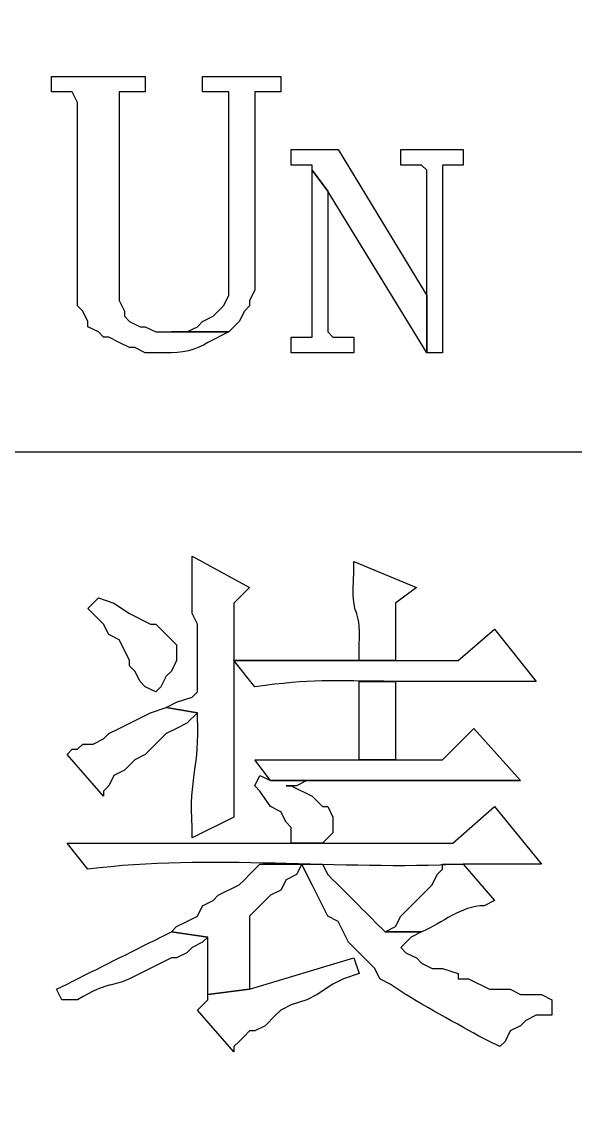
# Model space of a CAD drawing. Header units: centimetres. Extents: x -20.7 to 20.7, y -14.5 to 14.5.
# Drawn here: x -11.7786 to -11.5538, y 4.1208 to 4.5589 of the extents above; entities that cross this region are included whole.
import ezdxf

# ---------------------------------------------------------------- set-up
doc = ezdxf.new("R2010")
doc.units = ezdxf.units.CM
doc.header["$MEASUREMENT"] = 0
doc.layers.add('layer 1', color=7, linetype='Continuous')

msp = doc.modelspace()

# ---------------------------------------------------------------- linework, layer by layer
at = {"layer": 'layer 1', "lineweight": 9}
msp.add_open_spline([(19.88612, 13.89874), (19.88612, 13.89874), (-20.11465, 13.89874), (-20.11465, 13.89874), (-20.11465, 13.89874), (-20.11465, 13.89874), (-20.11465, -13.80208), (-20.11465, -13.80208)], degree=3, knots=[0, 0, 0, 0, 0.333333, 0.333333, 0.333333, 0.333333, 1, 1, 1, 1], dxfattribs=at)
at = {"layer": 'layer 1', "lineweight": 20}
msp.add_open_spline([(-8.55553, 0.01129), (-8.55553, 0.01129), (-8.57247, 0.51082), (-8.57247, 0.51082), (-8.57247, 0.51082), (-8.57247, 0.51082), (-12.1708, 0.51082), (-12.1708, 0.51082), (-12.1708, 0.51082), (-12.1708, 0.51082), (-12.1835, 0.01129), (-12.1835, 0.01129), (-12.1835, 0.01129), (-12.1835, 0.01129), (-14.84415, 0.01129), (-14.84415, 0.01129), (-14.84415, 0.01129), (-14.84415, 0.01129), (-14.88225, 2.36079), (-14.88225, 2.36079), (-14.88225, 2.36079), (-14.88225, 2.36079), (-14.86955, 3.21169), (-14.86955, 3.21169), (-14.86955, 3.21169), (-14.86955, 3.21169), (-13.83238, 3.21169), (-13.83238, 3.21169), (-13.83238, 3.21169), (-13.83238, 3.21169), (-13.78793, 5.86176), (-13.78793, 5.86176), (-13.78793, 5.86176), (-13.78793, 5.86176), (-12.63223, 5.86176), (-12.63223, 5.86176), (-12.63223, 5.86176), (-12.63223, 5.86176), (-12.6026, 7.76252), (-12.6026, 7.76252), (-12.6026, 7.76252), (-12.6026, 7.76252), (-8.16395, 7.76252), (-8.16395, 7.76252), (-8.16395, 7.76252), (-8.16395, 7.76252), (-8.1322, 5.86176), (-8.1322, 5.86176), (-8.1322, 5.86176), (-8.1322, 5.86176), (-6.97862, 5.86176), (-6.97862, 5.86176), (-6.97862, 5.86176), (-6.97862, 5.86176), (-6.93417, 3.21169), (-6.93417, 3.21169), (-6.93417, 3.21169), (-6.93417, 3.21169), (-5.897, 3.21169), (-5.897, 3.21169), (-5.897, 3.21169), (-5.897, 3.21169), (-5.88218, 2.36079), (-5.88218, 2.36079), (-5.88218, 2.36079), (-5.88218, 2.36079), (-5.9224, 0.01129), (-5.9224, 0.01129), (-5.9224, 0.01129), (-5.9224, 0.01129), (-8.55553, 0.01129), (-8.55553, 0.01129)], degree=3, knots=[0, 0, 0, 0, 0.052632, 0.052632, 0.052632, 0.052632, 0.105263, 0.105263, 0.105263, 0.105263, 0.157895, 0.157895, 0.157895, 0.157895, 0.210526, 0.210526, 0.210526, 0.210526, 0.263158, 0.263158, 0.263158, 0.263158, 0.315789, 0.315789, 0.315789, 0.315789, 0.368421, 0.368421, 0.368421, 0.368421, 0.421053, 0.421053, 0.421053, 0.421053, 0.473684, 0.473684, 0.473684, 0.473684, 0.526316, 0.526316, 0.526316, 0.526316, 0.578947, 0.578947, 0.578947, 0.578947, 0.631579, 0.631579, 0.631579, 0.631579, 0.684211, 0.684211, 0.684211, 0.684211, 0.736842, 0.736842, 0.736842, 0.736842, 0.789474, 0.789474, 0.789474, 0.789474, 0.842105, 0.842105, 0.842105, 0.842105, 0.894737, 0.894737, 0.894737, 0.894737, 1, 1, 1, 1], dxfattribs=at)
at = {"layer": 'layer 1', "lineweight": 25}
msp.add_open_spline([(-13.18257, 5.63951), (-13.18257, 5.63951), (-7.58398, 5.63951), (-7.58398, 5.63951), (-7.58398, 5.63951), (-7.58398, 5.63951), (-7.58398, 2.46239), (-7.58398, 2.46239)], degree=3, knots=[0, 0, 0, 0, 0.333333, 0.333333, 0.333333, 0.333333, 1, 1, 1, 1], dxfattribs=at)
at = {"layer": 'layer 1'}
for points, knots in [([(-11.72842, 4.53672), (-11.72842, 4.53672), (-11.76652, 4.53672), (-11.76652, 4.53672), (-11.76652, 4.53672), (-11.76652, 4.53672), (-11.76652, 4.53037), (-11.76652, 4.53037), (-11.76652, 4.53037), (-11.76652, 4.53037), (-11.75805, 4.53037), (-11.75805, 4.53037), (-11.75805, 4.53037), (-11.75805, 4.53037), (-11.75593, 4.52614), (-11.75593, 4.52614), (-11.75593, 4.52614), (-11.75593, 4.52614), (-11.75593, 4.44359), (-11.75593, 4.44359), (-11.75593, 4.44359), (-11.75593, 4.44359), (-11.75382, 4.44147), (-11.75382, 4.44147), (-11.75382, 4.44147), (-11.75382, 4.44147), (-11.7517, 4.43724), (-11.7517, 4.43724), (-11.7517, 4.43724), (-11.7517, 4.43724), (-11.7517, 4.43512), (-11.7517, 4.43512), (-11.7517, 4.43512), (-11.7517, 4.43512), (-11.74747, 4.43301), (-11.74747, 4.43301), (-11.74747, 4.43301), (-11.74747, 4.43301), (-11.74535, 4.43089), (-11.74535, 4.43089), (-11.74535, 4.43089), (-11.74535, 4.43089), (-11.74323, 4.43089), (-11.74323, 4.43089), (-11.74323, 4.43089), (-11.74323, 4.43089), (-11.739, 4.42877), (-11.739, 4.42877), (-11.739, 4.42877), (-11.739, 4.42877), (-11.73477, 4.42666), (-11.73477, 4.42666), (-11.73477, 4.42666), (-11.73477, 4.42666), (-11.73265, 4.42666), (-11.73265, 4.42666), (-11.73265, 4.42666), (-11.73265, 4.42666), (-11.72842, 4.42454), (-11.72842, 4.42454), (-11.72842, 4.42454), (-11.72842, 4.42454), (-11.71995, 4.42454), (-11.71995, 4.42454), (-11.71995, 4.42454), (-11.7142, 4.42419), (-11.70728, 4.42574), (-11.70302, 4.42877), (-11.70302, 4.42877), (-11.70302, 4.42877), (-11.69455, 4.43301), (-11.69455, 4.43301), (-11.69455, 4.43301), (-11.69455, 4.43301), (-11.72418, 4.43301), (-11.72418, 4.43301), (-11.72418, 4.43301), (-11.72418, 4.43301), (-11.72842, 4.43512), (-11.72842, 4.43512), (-11.72842, 4.43512), (-11.72842, 4.43512), (-11.73053, 4.43512), (-11.73053, 4.43512), (-11.73053, 4.43512), (-11.73053, 4.43512), (-11.73477, 4.43724), (-11.73477, 4.43724), (-11.73477, 4.43724), (-11.73477, 4.43724), (-11.73688, 4.43936), (-11.73688, 4.43936), (-11.73688, 4.43936), (-11.73688, 4.43936), (-11.73688, 4.44147), (-11.73688, 4.44147), (-11.73688, 4.44147), (-11.73688, 4.44147), (-11.739, 4.44571), (-11.739, 4.44571), (-11.739, 4.44571), (-11.739, 4.44571), (-11.739, 4.53037), (-11.739, 4.53037), (-11.739, 4.53037), (-11.739, 4.53037), (-11.72842, 4.53037), (-11.72842, 4.53037), (-11.72842, 4.53037), (-11.72842, 4.53037), (-11.72842, 4.53672), (-11.72842, 4.53672)], [0, 0, 0, 0, 0.034483, 0.034483, 0.034483, 0.034483, 0.068966, 0.068966, 0.068966, 0.068966, 0.103448, 0.103448, 0.103448, 0.103448, 0.137931, 0.137931, 0.137931, 0.137931, 0.172414, 0.172414, 0.172414, 0.172414, 0.206897, 0.206897, 0.206897, 0.206897, 0.241379, 0.241379, 0.241379, 0.241379, 0.275862, 0.275862, 0.275862, 0.275862, 0.310345, 0.310345, 0.310345, 0.310345, 0.344828, 0.344828, 0.344828, 0.344828, 0.37931, 0.37931, 0.37931, 0.37931, 0.413793, 0.413793, 0.413793, 0.413793, 0.448276, 0.448276, 0.448276, 0.448276, 0.482759, 0.482759, 0.482759, 0.482759, 0.517241, 0.517241, 0.517241, 0.517241, 0.551724, 0.551724, 0.551724, 0.551724, 0.586207, 0.586207, 0.586207, 0.586207, 0.62069, 0.62069, 0.62069, 0.62069, 0.655172, 0.655172, 0.655172, 0.655172, 0.689655, 0.689655, 0.689655, 0.689655, 0.724138, 0.724138, 0.724138, 0.724138, 0.758621, 0.758621, 0.758621, 0.758621, 0.793103, 0.793103, 0.793103, 0.793103, 0.827586, 0.827586, 0.827586, 0.827586, 0.862069, 0.862069, 0.862069, 0.862069, 0.896552, 0.896552, 0.896552, 0.896552, 0.931034, 0.931034, 0.931034, 0.931034, 1, 1, 1, 1]), ([(-11.67338, 4.53672), (-11.67338, 4.53672), (-11.70513, 4.53672), (-11.70513, 4.53672), (-11.70513, 4.53672), (-11.70513, 4.53672), (-11.70513, 4.53037), (-11.70513, 4.53037), (-11.70513, 4.53037), (-11.70513, 4.53037), (-11.69455, 4.53037), (-11.69455, 4.53037), (-11.69455, 4.53037), (-11.69455, 4.53037), (-11.69455, 4.44782), (-11.69455, 4.44782), (-11.69455, 4.44782), (-11.69455, 4.44782), (-11.69667, 4.44359), (-11.69667, 4.44359), (-11.69667, 4.44359), (-11.69667, 4.44359), (-11.7009, 4.43936), (-11.7009, 4.43936), (-11.7009, 4.43936), (-11.7009, 4.43936), (-11.70513, 4.43724), (-11.70513, 4.43724), (-11.70513, 4.43724), (-11.70513, 4.43724), (-11.70725, 4.43512), (-11.70725, 4.43512), (-11.70725, 4.43512), (-11.70725, 4.43512), (-11.71148, 4.43301), (-11.71148, 4.43301), (-11.71148, 4.43301), (-11.71148, 4.43301), (-11.71783, 4.43301), (-11.71783, 4.43301), (-11.71783, 4.43301), (-11.71783, 4.43301), (-11.69455, 4.43301), (-11.69455, 4.43301), (-11.69455, 4.43301), (-11.69455, 4.43301), (-11.69032, 4.43724), (-11.69032, 4.43724), (-11.69032, 4.43724), (-11.69032, 4.43724), (-11.6882, 4.44147), (-11.6882, 4.44147), (-11.6882, 4.44147), (-11.6882, 4.44147), (-11.68608, 4.44359), (-11.68608, 4.44359), (-11.68608, 4.44359), (-11.68608, 4.44359), (-11.68608, 4.44571), (-11.68608, 4.44571), (-11.68608, 4.44571), (-11.68608, 4.44571), (-11.68397, 4.44994), (-11.68397, 4.44994), (-11.68397, 4.44994), (-11.68397, 4.44994), (-11.68397, 4.53037), (-11.68397, 4.53037), (-11.68397, 4.53037), (-11.68397, 4.53037), (-11.67338, 4.53037), (-11.67338, 4.53037), (-11.67338, 4.53037), (-11.67338, 4.53037), (-11.67338, 4.53672), (-11.67338, 4.53672)], [0, 0, 0, 0, 0.05, 0.05, 0.05, 0.05, 0.1, 0.1, 0.1, 0.1, 0.15, 0.15, 0.15, 0.15, 0.2, 0.2, 0.2, 0.2, 0.25, 0.25, 0.25, 0.25, 0.3, 0.3, 0.3, 0.3, 0.35, 0.35, 0.35, 0.35, 0.4, 0.4, 0.4, 0.4, 0.45, 0.45, 0.45, 0.45, 0.5, 0.5, 0.5, 0.5, 0.55, 0.55, 0.55, 0.55, 0.6, 0.6, 0.6, 0.6, 0.65, 0.65, 0.65, 0.65, 0.7, 0.7, 0.7, 0.7, 0.75, 0.75, 0.75, 0.75, 0.8, 0.8, 0.8, 0.8, 0.85, 0.85, 0.85, 0.85, 0.9, 0.9, 0.9, 0.9, 1, 1, 1, 1]), ([(-11.6501, 4.50709), (-11.6501, 4.50709), (-11.66915, 4.50709), (-11.66915, 4.50709), (-11.66915, 4.50709), (-11.66915, 4.50709), (-11.66915, 4.50074), (-11.66915, 4.50074), (-11.66915, 4.50074), (-11.66915, 4.50074), (-11.66068, 4.50074), (-11.66068, 4.50074), (-11.66068, 4.50074), (-11.66068, 4.50074), (-11.66068, 4.49862), (-11.66068, 4.49862), (-11.66068, 4.49862), (-11.66068, 4.49862), (-11.65433, 4.49015), (-11.65433, 4.49015), (-11.65433, 4.49015), (-11.65433, 4.49015), (-11.61412, 4.42454), (-11.61412, 4.42454), (-11.61412, 4.42454), (-11.61412, 4.42454), (-11.61412, 4.44782), (-11.61412, 4.44782), (-11.61412, 4.44782), (-11.61412, 4.44782), (-11.6501, 4.50709), (-11.6501, 4.50709)], [0, 0, 0, 0, 0.111111, 0.111111, 0.111111, 0.111111, 0.222222, 0.222222, 0.222222, 0.222222, 0.333333, 0.333333, 0.333333, 0.333333, 0.444444, 0.444444, 0.444444, 0.444444, 0.555556, 0.555556, 0.555556, 0.555556, 0.666667, 0.666667, 0.666667, 0.666667, 0.777778, 0.777778, 0.777778, 0.777778, 1, 1, 1, 1]), ([(-11.5993, 4.50709), (-11.5993, 4.50709), (-11.6247, 4.50709), (-11.6247, 4.50709), (-11.6247, 4.50709), (-11.6247, 4.50709), (-11.6247, 4.50074), (-11.6247, 4.50074), (-11.6247, 4.50074), (-11.6247, 4.50074), (-11.61623, 4.50074), (-11.61623, 4.50074), (-11.61623, 4.50074), (-11.61623, 4.50074), (-11.61412, 4.49862), (-11.61412, 4.49862), (-11.61412, 4.49862), (-11.61412, 4.49862), (-11.61412, 4.42454), (-11.61412, 4.42454), (-11.61412, 4.42454), (-11.61412, 4.42454), (-11.60777, 4.42454), (-11.60777, 4.42454), (-11.60777, 4.42454), (-11.60777, 4.42454), (-11.60777, 4.50074), (-11.60777, 4.50074), (-11.60777, 4.50074), (-11.60777, 4.50074), (-11.5993, 4.50074), (-11.5993, 4.50074), (-11.5993, 4.50074), (-11.5993, 4.50074), (-11.5993, 4.50709), (-11.5993, 4.50709)], [0, 0, 0, 0, 0.1, 0.1, 0.1, 0.1, 0.2, 0.2, 0.2, 0.2, 0.3, 0.3, 0.3, 0.3, 0.4, 0.4, 0.4, 0.4, 0.5, 0.5, 0.5, 0.5, 0.6, 0.6, 0.6, 0.6, 0.7, 0.7, 0.7, 0.7, 0.8, 0.8, 0.8, 0.8, 1, 1, 1, 1]), ([(-11.66068, 4.49862), (-11.66068, 4.49862), (-11.66068, 4.43089), (-11.66068, 4.43089), (-11.66068, 4.43089), (-11.66068, 4.43089), (-11.66915, 4.43089), (-11.66915, 4.43089), (-11.66915, 4.43089), (-11.66915, 4.43089), (-11.66915, 4.42454), (-11.66915, 4.42454), (-11.66915, 4.42454), (-11.66915, 4.42454), (-11.64375, 4.42454), (-11.64375, 4.42454), (-11.64375, 4.42454), (-11.64375, 4.42454), (-11.64375, 4.43089), (-11.64375, 4.43089), (-11.64375, 4.43089), (-11.64375, 4.43089), (-11.65222, 4.43089), (-11.65222, 4.43089), (-11.65222, 4.43089), (-11.65222, 4.43089), (-11.65433, 4.43301), (-11.65433, 4.43301), (-11.65433, 4.43301), (-11.65433, 4.43301), (-11.65433, 4.49016), (-11.65433, 4.49016), (-11.65433, 4.49016), (-11.65433, 4.49016), (-11.66068, 4.49862), (-11.66068, 4.49862)], [0, 0, 0, 0, 0.1, 0.1, 0.1, 0.1, 0.2, 0.2, 0.2, 0.2, 0.3, 0.3, 0.3, 0.3, 0.4, 0.4, 0.4, 0.4, 0.5, 0.5, 0.5, 0.5, 0.6, 0.6, 0.6, 0.6, 0.7, 0.7, 0.7, 0.7, 0.8, 0.8, 0.8, 0.8, 1, 1, 1, 1]), ([(-11.70937, 4.34199), (-11.70937, 4.34199), (-11.70937, 4.33776), (-11.70937, 4.33776), (-11.70937, 4.33776), (-11.70937, 4.33141), (-11.70937, 4.32506), (-11.70937, 4.31871), (-11.70937, 4.31871), (-11.70937, 4.31871), (-11.70725, 4.31447), (-11.70725, 4.31447), (-11.70725, 4.31447), (-11.70725, 4.31447), (-11.70725, 4.28696), (-11.70725, 4.28696), (-11.70725, 4.28696), (-11.70725, 4.28696), (-11.70937, 4.28484), (-11.70937, 4.28484), (-11.70937, 4.28484), (-11.70937, 4.28484), (-11.71572, 4.28272), (-11.71572, 4.28272), (-11.71572, 4.28272), (-11.71572, 4.28272), (-11.71995, 4.28061), (-11.71995, 4.28061), (-11.71995, 4.28061), (-11.71995, 4.28061), (-11.70725, 4.27849), (-11.70725, 4.27849), (-11.70725, 4.27849), (-11.70725, 4.27849), (-11.70725, 4.27637), (-11.70725, 4.27637), (-11.70725, 4.27637), (-11.70616, 4.25651), (-11.71078, 4.25256), (-11.70937, 4.23192), (-11.70937, 4.23192), (-11.70937, 4.23192), (-11.70937, 4.22769), (-11.70937, 4.22769), (-11.70937, 4.22769), (-11.70937, 4.22769), (-11.69243, 4.23616), (-11.69243, 4.23616), (-11.69243, 4.23616), (-11.69243, 4.23616), (-11.69243, 4.29966), (-11.69243, 4.29966), (-11.69243, 4.29966), (-11.69243, 4.29966), (-11.62682, 4.29966), (-11.62682, 4.29966), (-11.62682, 4.29966), (-11.62682, 4.29966), (-11.69243, 4.29966), (-11.69243, 4.29966), (-11.69243, 4.29966), (-11.69243, 4.29966), (-11.69243, 4.32294), (-11.69243, 4.32294), (-11.69243, 4.32294), (-11.69243, 4.32294), (-11.68608, 4.32929), (-11.68608, 4.32929), (-11.68608, 4.32929), (-11.68608, 4.32929), (-11.70937, 4.34199), (-11.70937, 4.34199)], [0, 0, 0, 0, 0.052632, 0.052632, 0.052632, 0.052632, 0.105263, 0.105263, 0.105263, 0.105263, 0.157895, 0.157895, 0.157895, 0.157895, 0.210526, 0.210526, 0.210526, 0.210526, 0.263158, 0.263158, 0.263158, 0.263158, 0.315789, 0.315789, 0.315789, 0.315789, 0.368421, 0.368421, 0.368421, 0.368421, 0.421053, 0.421053, 0.421053, 0.421053, 0.473684, 0.473684, 0.473684, 0.473684, 0.526316, 0.526316, 0.526316, 0.526316, 0.578947, 0.578947, 0.578947, 0.578947, 0.631579, 0.631579, 0.631579, 0.631579, 0.684211, 0.684211, 0.684211, 0.684211, 0.736842, 0.736842, 0.736842, 0.736842, 0.789474, 0.789474, 0.789474, 0.789474, 0.842105, 0.842105, 0.842105, 0.842105, 0.894737, 0.894737, 0.894737, 0.894737, 1, 1, 1, 1]), ([(-11.64375, 4.33987), (-11.64375, 4.33987), (-11.64375, 4.33564), (-11.64375, 4.33564), (-11.64375, 4.33564), (-11.64513, 4.31412), (-11.64065, 4.32396), (-11.64163, 4.30601), (-11.64163, 4.30601), (-11.64163, 4.30601), (-11.64163, 4.29966), (-11.64163, 4.29966), (-11.64163, 4.29966), (-11.64163, 4.29966), (-11.69243, 4.29966), (-11.69243, 4.29966), (-11.69243, 4.29966), (-11.69243, 4.29966), (-11.62682, 4.29966), (-11.62682, 4.29966), (-11.62682, 4.29966), (-11.62682, 4.29966), (-11.62682, 4.32294), (-11.62682, 4.32294), (-11.62682, 4.32294), (-11.62682, 4.32294), (-11.61835, 4.32929), (-11.61835, 4.32929), (-11.61835, 4.32929), (-11.61835, 4.32929), (-11.64375, 4.33987), (-11.64375, 4.33987)], [0, 0, 0, 0, 0.111111, 0.111111, 0.111111, 0.111111, 0.222222, 0.222222, 0.222222, 0.222222, 0.333333, 0.333333, 0.333333, 0.333333, 0.444444, 0.444444, 0.444444, 0.444444, 0.555556, 0.555556, 0.555556, 0.555556, 0.666667, 0.666667, 0.666667, 0.666667, 0.777778, 0.777778, 0.777778, 0.777778, 1, 1, 1, 1]), ([(-11.74747, 4.32506), (-11.74747, 4.32506), (-11.7517, 4.32082), (-11.7517, 4.32082), (-11.7517, 4.32082), (-11.7517, 4.32082), (-11.74535, 4.31447), (-11.74535, 4.31447), (-11.74535, 4.31447), (-11.74535, 4.31447), (-11.74323, 4.31024), (-11.74323, 4.31024), (-11.74323, 4.31024), (-11.74323, 4.31024), (-11.739, 4.30812), (-11.739, 4.30812), (-11.739, 4.30812), (-11.739, 4.30812), (-11.73688, 4.30389), (-11.73688, 4.30389), (-11.73688, 4.30389), (-11.73688, 4.30389), (-11.73477, 4.29966), (-11.73477, 4.29966), (-11.73477, 4.29966), (-11.73477, 4.29966), (-11.73477, 4.29754), (-11.73477, 4.29754), (-11.73477, 4.29754), (-11.73477, 4.29754), (-11.73265, 4.29542), (-11.73265, 4.29542), (-11.73265, 4.29542), (-11.73265, 4.29542), (-11.73053, 4.29119), (-11.73053, 4.29119), (-11.73053, 4.29119), (-11.73053, 4.29119), (-11.72842, 4.28907), (-11.72842, 4.28907), (-11.72842, 4.28907), (-11.72842, 4.28907), (-11.72418, 4.28696), (-11.72418, 4.28696), (-11.72418, 4.28696), (-11.72418, 4.28696), (-11.72207, 4.28907), (-11.72207, 4.28907), (-11.72207, 4.28907), (-11.72207, 4.28907), (-11.71995, 4.29331), (-11.71995, 4.29331), (-11.71995, 4.29331), (-11.71995, 4.29331), (-11.71783, 4.29542), (-11.71783, 4.29542), (-11.71783, 4.29542), (-11.71783, 4.29542), (-11.71572, 4.29966), (-11.71572, 4.29966), (-11.71572, 4.29966), (-11.71572, 4.29966), (-11.71572, 4.30601), (-11.71572, 4.30601), (-11.71572, 4.30601), (-11.71572, 4.30601), (-11.71995, 4.31024), (-11.71995, 4.31024), (-11.71995, 4.31024), (-11.71995, 4.31024), (-11.72207, 4.31236), (-11.72207, 4.31236), (-11.72207, 4.31236), (-11.72207, 4.31236), (-11.72418, 4.31447), (-11.72418, 4.31447), (-11.72418, 4.31447), (-11.72418, 4.31447), (-11.7263, 4.31447), (-11.7263, 4.31447), (-11.7263, 4.31447), (-11.7263, 4.31447), (-11.73477, 4.31871), (-11.73477, 4.31871), (-11.73477, 4.31871), (-11.73477, 4.31871), (-11.74112, 4.32294), (-11.74112, 4.32294), (-11.74112, 4.32294), (-11.74112, 4.32294), (-11.74747, 4.32506), (-11.74747, 4.32506)], [0, 0, 0, 0, 0.041667, 0.041667, 0.041667, 0.041667, 0.083333, 0.083333, 0.083333, 0.083333, 0.125, 0.125, 0.125, 0.125, 0.166667, 0.166667, 0.166667, 0.166667, 0.208333, 0.208333, 0.208333, 0.208333, 0.25, 0.25, 0.25, 0.25, 0.291667, 0.291667, 0.291667, 0.291667, 0.333333, 0.333333, 0.333333, 0.333333, 0.375, 0.375, 0.375, 0.375, 0.416667, 0.416667, 0.416667, 0.416667, 0.458333, 0.458333, 0.458333, 0.458333, 0.5, 0.5, 0.5, 0.5, 0.541667, 0.541667, 0.541667, 0.541667, 0.583333, 0.583333, 0.583333, 0.583333, 0.625, 0.625, 0.625, 0.625, 0.666667, 0.666667, 0.666667, 0.666667, 0.708333, 0.708333, 0.708333, 0.708333, 0.75, 0.75, 0.75, 0.75, 0.791667, 0.791667, 0.791667, 0.791667, 0.833333, 0.833333, 0.833333, 0.833333, 0.875, 0.875, 0.875, 0.875, 0.916667, 0.916667, 0.916667, 0.916667, 1, 1, 1, 1]), ([(-11.5866, 4.31236), (-11.5866, 4.31236), (-11.60142, 4.29966), (-11.60142, 4.29966), (-11.60142, 4.29966), (-11.60142, 4.29966), (-11.69243, 4.29966), (-11.69243, 4.29966), (-11.69243, 4.29966), (-11.69243, 4.29966), (-11.68397, 4.28907), (-11.68397, 4.28907), (-11.68397, 4.28907), (-11.66065, 4.29211), (-11.65349, 4.29151), (-11.62682, 4.29119), (-11.62682, 4.29119), (-11.62682, 4.29119), (-11.56967, 4.29119), (-11.56967, 4.29119), (-11.56967, 4.29119), (-11.56967, 4.29119), (-11.5866, 4.31236), (-11.5866, 4.31236)], [0, 0, 0, 0, 0.142857, 0.142857, 0.142857, 0.142857, 0.285714, 0.285714, 0.285714, 0.285714, 0.428571, 0.428571, 0.428571, 0.428571, 0.571429, 0.571429, 0.571429, 0.571429, 0.714286, 0.714286, 0.714286, 0.714286, 1, 1, 1, 1]), ([(-11.62682, 4.25944), (-11.62682, 4.25944), (-11.62682, 4.29119), (-11.62682, 4.29119), (-11.62682, 4.29119), (-11.62682, 4.29119), (-11.64163, 4.29119), (-11.64163, 4.29119), (-11.64163, 4.29119), (-11.64163, 4.29119), (-11.64163, 4.25944), (-11.64163, 4.25944), (-11.64163, 4.25944), (-11.64163, 4.25944), (-11.62682, 4.25944), (-11.62682, 4.25944)], [0, 0, 0, 0, 0.2, 0.2, 0.2, 0.2, 0.4, 0.4, 0.4, 0.4, 0.6, 0.6, 0.6, 0.6, 1, 1, 1, 1]), ([(-11.71995, 4.28061), (-11.71995, 4.28061), (-11.7263, 4.27849), (-11.7263, 4.27849), (-11.7263, 4.27849), (-11.7263, 4.27849), (-11.739, 4.27214), (-11.739, 4.27214), (-11.739, 4.27214), (-11.739, 4.27214), (-11.74323, 4.27002), (-11.74323, 4.27002), (-11.74323, 4.27002), (-11.74323, 4.27002), (-11.74535, 4.26791), (-11.74535, 4.26791), (-11.74535, 4.26791), (-11.74535, 4.26791), (-11.74958, 4.26579), (-11.74958, 4.26579), (-11.74958, 4.26579), (-11.74958, 4.26579), (-11.75382, 4.26579), (-11.75382, 4.26579), (-11.75382, 4.26579), (-11.75382, 4.26579), (-11.75593, 4.26367), (-11.75593, 4.26367), (-11.75593, 4.26367), (-11.75593, 4.26367), (-11.75805, 4.26367), (-11.75805, 4.26367), (-11.75805, 4.26367), (-11.75805, 4.26367), (-11.76017, 4.26156), (-11.76017, 4.26156), (-11.76017, 4.26156), (-11.76017, 4.26156), (-11.74535, 4.24462), (-11.74535, 4.24462), (-11.74535, 4.24462), (-11.74535, 4.24462), (-11.74535, 4.24674), (-11.74535, 4.24674), (-11.74535, 4.24674), (-11.74535, 4.24674), (-11.74323, 4.24886), (-11.74323, 4.24886), (-11.74323, 4.24886), (-11.74323, 4.24886), (-11.74112, 4.25309), (-11.74112, 4.25309), (-11.74112, 4.25309), (-11.74112, 4.25309), (-11.73688, 4.25521), (-11.73688, 4.25521), (-11.73688, 4.25521), (-11.73688, 4.25521), (-11.73265, 4.25944), (-11.73265, 4.25944), (-11.73265, 4.25944), (-11.73265, 4.25944), (-11.72842, 4.26156), (-11.72842, 4.26156), (-11.72842, 4.26156), (-11.72842, 4.26156), (-11.7263, 4.26367), (-11.7263, 4.26367), (-11.7263, 4.26367), (-11.7263, 4.26367), (-11.72207, 4.26791), (-11.72207, 4.26791), (-11.72207, 4.26791), (-11.72207, 4.26791), (-11.71995, 4.27002), (-11.71995, 4.27002), (-11.71995, 4.27002), (-11.71995, 4.27002), (-11.71572, 4.27214), (-11.71572, 4.27214), (-11.71572, 4.27214), (-11.71572, 4.27214), (-11.71148, 4.27426), (-11.71148, 4.27426), (-11.71148, 4.27426), (-11.71148, 4.27426), (-11.70725, 4.27849), (-11.70725, 4.27849), (-11.70725, 4.27849), (-11.70725, 4.27849), (-11.71995, 4.28061), (-11.71995, 4.28061)], [0, 0, 0, 0, 0.041667, 0.041667, 0.041667, 0.041667, 0.083333, 0.083333, 0.083333, 0.083333, 0.125, 0.125, 0.125, 0.125, 0.166667, 0.166667, 0.166667, 0.166667, 0.208333, 0.208333, 0.208333, 0.208333, 0.25, 0.25, 0.25, 0.25, 0.291667, 0.291667, 0.291667, 0.291667, 0.333333, 0.333333, 0.333333, 0.333333, 0.375, 0.375, 0.375, 0.375, 0.416667, 0.416667, 0.416667, 0.416667, 0.458333, 0.458333, 0.458333, 0.458333, 0.5, 0.5, 0.5, 0.5, 0.541667, 0.541667, 0.541667, 0.541667, 0.583333, 0.583333, 0.583333, 0.583333, 0.625, 0.625, 0.625, 0.625, 0.666667, 0.666667, 0.666667, 0.666667, 0.708333, 0.708333, 0.708333, 0.708333, 0.75, 0.75, 0.75, 0.75, 0.791667, 0.791667, 0.791667, 0.791667, 0.833333, 0.833333, 0.833333, 0.833333, 0.875, 0.875, 0.875, 0.875, 0.916667, 0.916667, 0.916667, 0.916667, 1, 1, 1, 1]), ([(-11.59507, 4.27214), (-11.59507, 4.27214), (-11.60777, 4.25944), (-11.60777, 4.25944), (-11.60777, 4.25944), (-11.60777, 4.25944), (-11.68397, 4.25944), (-11.68397, 4.25944), (-11.68397, 4.25944), (-11.68397, 4.25944), (-11.67762, 4.25097), (-11.67762, 4.25097), (-11.67762, 4.25097), (-11.67762, 4.25097), (-11.57602, 4.25097), (-11.57602, 4.25097), (-11.57602, 4.25097), (-11.57602, 4.25097), (-11.59507, 4.27214), (-11.59507, 4.27214)], [0, 0, 0, 0, 0.166667, 0.166667, 0.166667, 0.166667, 0.333333, 0.333333, 0.333333, 0.333333, 0.5, 0.5, 0.5, 0.5, 0.666667, 0.666667, 0.666667, 0.666667, 1, 1, 1, 1]), ([(-11.68185, 4.25309), (-11.68185, 4.25309), (-11.68397, 4.24885), (-11.68397, 4.24885), (-11.68397, 4.24885), (-11.68397, 4.24885), (-11.68185, 4.24674), (-11.68185, 4.24674), (-11.68185, 4.24674), (-11.68185, 4.24674), (-11.67762, 4.24039), (-11.67762, 4.24039), (-11.67762, 4.24039), (-11.67762, 4.24039), (-11.67338, 4.23827), (-11.67338, 4.23827), (-11.67338, 4.23827), (-11.67338, 4.23827), (-11.67127, 4.23404), (-11.67127, 4.23404), (-11.67127, 4.23404), (-11.67127, 4.23404), (-11.66915, 4.23192), (-11.66915, 4.23192), (-11.66915, 4.23192), (-11.66915, 4.23192), (-11.66915, 4.22557), (-11.66915, 4.22557), (-11.66915, 4.22557), (-11.66915, 4.22557), (-11.65645, 4.22557), (-11.65645, 4.22557), (-11.65645, 4.22557), (-11.65645, 4.22557), (-11.65222, 4.2298), (-11.65222, 4.2298), (-11.65222, 4.2298), (-11.65222, 4.2298), (-11.65222, 4.23615), (-11.65222, 4.23615), (-11.65222, 4.23615), (-11.65222, 4.23615), (-11.65433, 4.24039), (-11.65433, 4.24039), (-11.65433, 4.24039), (-11.65433, 4.24039), (-11.65645, 4.24039), (-11.65645, 4.24039), (-11.65645, 4.24039), (-11.65645, 4.24039), (-11.66068, 4.24462), (-11.66068, 4.24462), (-11.66068, 4.24462), (-11.66068, 4.24462), (-11.66915, 4.24885), (-11.66915, 4.24885), (-11.66915, 4.24885), (-11.66915, 4.24885), (-11.67127, 4.24885), (-11.67127, 4.24885), (-11.67127, 4.24885), (-11.67127, 4.24885), (-11.66703, 4.24885), (-11.66703, 4.24885), (-11.66703, 4.24885), (-11.66703, 4.24885), (-11.6628, 4.25097), (-11.6628, 4.25097), (-11.6628, 4.25097), (-11.6628, 4.25097), (-11.57602, 4.25097), (-11.57602, 4.25097), (-11.57602, 4.25097), (-11.57602, 4.25097), (-11.67762, 4.25097), (-11.67762, 4.25097), (-11.67762, 4.25097), (-11.67762, 4.25097), (-11.68185, 4.25309), (-11.68185, 4.25309)], [0, 0, 0, 0, 0.047619, 0.047619, 0.047619, 0.047619, 0.095238, 0.095238, 0.095238, 0.095238, 0.142857, 0.142857, 0.142857, 0.142857, 0.190476, 0.190476, 0.190476, 0.190476, 0.238095, 0.238095, 0.238095, 0.238095, 0.285714, 0.285714, 0.285714, 0.285714, 0.333333, 0.333333, 0.333333, 0.333333, 0.380952, 0.380952, 0.380952, 0.380952, 0.428571, 0.428571, 0.428571, 0.428571, 0.47619, 0.47619, 0.47619, 0.47619, 0.52381, 0.52381, 0.52381, 0.52381, 0.571429, 0.571429, 0.571429, 0.571429, 0.619048, 0.619048, 0.619048, 0.619048, 0.666667, 0.666667, 0.666667, 0.666667, 0.714286, 0.714286, 0.714286, 0.714286, 0.761905, 0.761905, 0.761905, 0.761905, 0.809524, 0.809524, 0.809524, 0.809524, 0.857143, 0.857143, 0.857143, 0.857143, 0.904762, 0.904762, 0.904762, 0.904762, 1, 1, 1, 1]), ([(-11.5866, 4.24039), (-11.5866, 4.24039), (-11.60353, 4.22557), (-11.60353, 4.22557), (-11.60353, 4.22557), (-11.60353, 4.22557), (-11.76017, 4.22557), (-11.76017, 4.22557), (-11.76017, 4.22557), (-11.76017, 4.22557), (-11.7517, 4.21499), (-11.7517, 4.21499), (-11.7517, 4.21499), (-11.70228, 4.22137), (-11.64961, 4.21435), (-11.5993, 4.21711), (-11.5993, 4.21711), (-11.5993, 4.21711), (-11.56755, 4.21711), (-11.56755, 4.21711), (-11.56755, 4.21711), (-11.56755, 4.21711), (-11.5866, 4.24039), (-11.5866, 4.24039)], [0, 0, 0, 0, 0.142857, 0.142857, 0.142857, 0.142857, 0.285714, 0.285714, 0.285714, 0.285714, 0.428571, 0.428571, 0.428571, 0.428571, 0.571429, 0.571429, 0.571429, 0.571429, 0.714286, 0.714286, 0.714286, 0.714286, 1, 1, 1, 1]), ([(-11.66492, 4.21711), (-11.66492, 4.21711), (-11.68185, 4.21711), (-11.68185, 4.21711), (-11.68185, 4.21711), (-11.68185, 4.21711), (-11.68608, 4.21287), (-11.68608, 4.21287), (-11.68608, 4.21287), (-11.68608, 4.21287), (-11.6882, 4.21076), (-11.6882, 4.21076), (-11.6882, 4.21076), (-11.6882, 4.21076), (-11.69032, 4.20864), (-11.69032, 4.20864), (-11.69032, 4.20864), (-11.69032, 4.20864), (-11.69878, 4.20441), (-11.69878, 4.20441), (-11.69878, 4.20441), (-11.69878, 4.20441), (-11.7009, 4.20229), (-11.7009, 4.20229), (-11.7009, 4.20229), (-11.7009, 4.20229), (-11.70513, 4.20017), (-11.70513, 4.20017), (-11.70513, 4.20017), (-11.70513, 4.20017), (-11.70725, 4.19594), (-11.70725, 4.19594), (-11.70725, 4.19594), (-11.70725, 4.19594), (-11.71148, 4.19382), (-11.71148, 4.19382), (-11.71148, 4.19382), (-11.71148, 4.19382), (-11.71572, 4.19171), (-11.71572, 4.19171), (-11.71572, 4.19171), (-11.71572, 4.19171), (-11.71783, 4.18959), (-11.71783, 4.18959), (-11.71783, 4.18959), (-11.71783, 4.18959), (-11.70302, 4.18747), (-11.70302, 4.18747), (-11.70302, 4.18747), (-11.70302, 4.18747), (-11.70302, 4.16419), (-11.70302, 4.16419), (-11.70302, 4.16419), (-11.70302, 4.16419), (-11.68608, 4.16631), (-11.68608, 4.16631), (-11.68608, 4.16631), (-11.68608, 4.16631), (-11.68608, 4.19594), (-11.68608, 4.19594), (-11.68608, 4.19594), (-11.68608, 4.19594), (-11.68397, 4.19806), (-11.68397, 4.19806), (-11.68397, 4.19806), (-11.68397, 4.19806), (-11.67973, 4.20229), (-11.67973, 4.20229), (-11.67973, 4.20229), (-11.67973, 4.20229), (-11.67762, 4.20441), (-11.67762, 4.20441), (-11.67762, 4.20441), (-11.67762, 4.20441), (-11.67338, 4.20652), (-11.67338, 4.20652), (-11.67338, 4.20652), (-11.67338, 4.20652), (-11.67127, 4.21076), (-11.67127, 4.21076), (-11.67127, 4.21076), (-11.67127, 4.21076), (-11.66703, 4.21287), (-11.66703, 4.21287), (-11.66703, 4.21287), (-11.66703, 4.21287), (-11.66492, 4.21711), (-11.66492, 4.21711)], [0, 0, 0, 0, 0.043478, 0.043478, 0.043478, 0.043478, 0.086957, 0.086957, 0.086957, 0.086957, 0.130435, 0.130435, 0.130435, 0.130435, 0.173913, 0.173913, 0.173913, 0.173913, 0.217391, 0.217391, 0.217391, 0.217391, 0.26087, 0.26087, 0.26087, 0.26087, 0.304348, 0.304348, 0.304348, 0.304348, 0.347826, 0.347826, 0.347826, 0.347826, 0.391304, 0.391304, 0.391304, 0.391304, 0.434783, 0.434783, 0.434783, 0.434783, 0.478261, 0.478261, 0.478261, 0.478261, 0.521739, 0.521739, 0.521739, 0.521739, 0.565217, 0.565217, 0.565217, 0.565217, 0.608696, 0.608696, 0.608696, 0.608696, 0.652174, 0.652174, 0.652174, 0.652174, 0.695652, 0.695652, 0.695652, 0.695652, 0.73913, 0.73913, 0.73913, 0.73913, 0.782609, 0.782609, 0.782609, 0.782609, 0.826087, 0.826087, 0.826087, 0.826087, 0.869565, 0.869565, 0.869565, 0.869565, 0.913043, 0.913043, 0.913043, 0.913043, 1, 1, 1, 1]), ([(-11.65645, 4.21711), (-11.65645, 4.21711), (-11.66492, 4.21711), (-11.66492, 4.21711), (-11.66492, 4.21711), (-11.66492, 4.21711), (-11.6628, 4.21287), (-11.6628, 4.21287), (-11.6628, 4.21287), (-11.6628, 4.21287), (-11.66068, 4.20864), (-11.66068, 4.20864), (-11.66068, 4.20864), (-11.66068, 4.20864), (-11.65433, 4.19594), (-11.65433, 4.19594), (-11.65433, 4.19594), (-11.65433, 4.19594), (-11.6501, 4.19382), (-11.6501, 4.19382), (-11.6501, 4.19382), (-11.6501, 4.19382), (-11.64587, 4.18536), (-11.64587, 4.18536), (-11.64587, 4.18536), (-11.64587, 4.18536), (-11.63528, 4.17477), (-11.63528, 4.17477), (-11.63528, 4.17477), (-11.63528, 4.17477), (-11.63317, 4.17054), (-11.63317, 4.17054), (-11.63317, 4.17054), (-11.63317, 4.17054), (-11.62893, 4.16842), (-11.62893, 4.16842), (-11.62893, 4.16842), (-11.61895, 4.16126), (-11.60403, 4.15353), (-11.59295, 4.14726), (-11.59295, 4.14726), (-11.59295, 4.14726), (-11.58872, 4.14514), (-11.58872, 4.14514), (-11.58872, 4.14514), (-11.58872, 4.14514), (-11.58448, 4.14302), (-11.58448, 4.14302), (-11.58448, 4.14302), (-11.58448, 4.14302), (-11.58237, 4.14514), (-11.58237, 4.14514), (-11.58237, 4.14514), (-11.58237, 4.14514), (-11.58025, 4.14937), (-11.58025, 4.14937), (-11.58025, 4.14937), (-11.58025, 4.14937), (-11.57602, 4.15149), (-11.57602, 4.15149), (-11.57602, 4.15149), (-11.57602, 4.15149), (-11.5739, 4.15361), (-11.5739, 4.15361), (-11.5739, 4.15361), (-11.5739, 4.15361), (-11.56967, 4.15572), (-11.56967, 4.15572), (-11.56967, 4.15572), (-11.56967, 4.15572), (-11.56332, 4.15572), (-11.56332, 4.15572), (-11.56332, 4.15572), (-11.56332, 4.15572), (-11.56332, 4.16207), (-11.56332, 4.16207), (-11.56332, 4.16207), (-11.56332, 4.16207), (-11.56755, 4.16419), (-11.56755, 4.16419), (-11.56755, 4.16419), (-11.56755, 4.16419), (-11.57602, 4.16419), (-11.57602, 4.16419), (-11.57602, 4.16419), (-11.57602, 4.16419), (-11.58025, 4.16631), (-11.58025, 4.16631), (-11.58025, 4.16631), (-11.58025, 4.16631), (-11.58872, 4.16631), (-11.58872, 4.16631), (-11.58872, 4.16631), (-11.58872, 4.16631), (-11.59718, 4.17054), (-11.59718, 4.17054), (-11.59718, 4.17054), (-11.59718, 4.17054), (-11.60142, 4.17054), (-11.60142, 4.17054), (-11.60142, 4.17054), (-11.60142, 4.17054), (-11.60142, 4.17266), (-11.60142, 4.17266), (-11.60142, 4.17266), (-11.60142, 4.17266), (-11.60777, 4.17477), (-11.60777, 4.17477), (-11.60777, 4.17477), (-11.60777, 4.17477), (-11.612, 4.17477), (-11.612, 4.17477), (-11.612, 4.17477), (-11.612, 4.17477), (-11.61623, 4.17689), (-11.61623, 4.17689), (-11.61623, 4.17689), (-11.61623, 4.17689), (-11.61835, 4.17901), (-11.61835, 4.17901), (-11.61835, 4.17901), (-11.61835, 4.17901), (-11.62258, 4.18112), (-11.62258, 4.18112), (-11.62258, 4.18112), (-11.62258, 4.18112), (-11.6247, 4.18324), (-11.6247, 4.18324), (-11.6247, 4.18324), (-11.6247, 4.18324), (-11.62047, 4.18747), (-11.62047, 4.18747), (-11.62047, 4.18747), (-11.62047, 4.18747), (-11.61623, 4.18959), (-11.61623, 4.18959), (-11.61623, 4.18959), (-11.61623, 4.18959), (-11.63105, 4.18959), (-11.63105, 4.18959), (-11.63105, 4.18959), (-11.63811, 4.19664), (-11.64516, 4.2037), (-11.65222, 4.21076), (-11.65222, 4.21076), (-11.65222, 4.21076), (-11.65433, 4.21287), (-11.65433, 4.21287), (-11.65433, 4.21287), (-11.65433, 4.21287), (-11.65645, 4.21711), (-11.65645, 4.21711)], [0, 0, 0, 0, 0.025641, 0.025641, 0.025641, 0.025641, 0.051282, 0.051282, 0.051282, 0.051282, 0.076923, 0.076923, 0.076923, 0.076923, 0.102564, 0.102564, 0.102564, 0.102564, 0.128205, 0.128205, 0.128205, 0.128205, 0.153846, 0.153846, 0.153846, 0.153846, 0.179487, 0.179487, 0.179487, 0.179487, 0.205128, 0.205128, 0.205128, 0.205128, 0.230769, 0.230769, 0.230769, 0.230769, 0.25641, 0.25641, 0.25641, 0.25641, 0.282051, 0.282051, 0.282051, 0.282051, 0.307692, 0.307692, 0.307692, 0.307692, 0.333333, 0.333333, 0.333333, 0.333333, 0.358974, 0.358974, 0.358974, 0.358974, 0.384615, 0.384615, 0.384615, 0.384615, 0.410256, 0.410256, 0.410256, 0.410256, 0.435897, 0.435897, 0.435897, 0.435897, 0.461538, 0.461538, 0.461538, 0.461538, 0.487179, 0.487179, 0.487179, 0.487179, 0.512821, 0.512821, 0.512821, 0.512821, 0.538462, 0.538462, 0.538462, 0.538462, 0.564103, 0.564103, 0.564103, 0.564103, 0.589744, 0.589744, 0.589744, 0.589744, 0.615385, 0.615385, 0.615385, 0.615385, 0.641026, 0.641026, 0.641026, 0.641026, 0.666667, 0.666667, 0.666667, 0.666667, 0.692308, 0.692308, 0.692308, 0.692308, 0.717949, 0.717949, 0.717949, 0.717949, 0.74359, 0.74359, 0.74359, 0.74359, 0.769231, 0.769231, 0.769231, 0.769231, 0.794872, 0.794872, 0.794872, 0.794872, 0.820513, 0.820513, 0.820513, 0.820513, 0.846154, 0.846154, 0.846154, 0.846154, 0.871795, 0.871795, 0.871795, 0.871795, 0.897436, 0.897436, 0.897436, 0.897436, 0.923077, 0.923077, 0.923077, 0.923077, 0.948718, 0.948718, 0.948718, 0.948718, 1, 1, 1, 1]), ([(-11.5993, 4.21711), (-11.5993, 4.21711), (-11.60777, 4.21711), (-11.60777, 4.21711), (-11.60777, 4.21711), (-11.60777, 4.21711), (-11.60777, 4.21499), (-11.60777, 4.21499), (-11.60777, 4.21499), (-11.60777, 4.21499), (-11.60988, 4.21287), (-11.60988, 4.21287), (-11.60988, 4.21287), (-11.60988, 4.21287), (-11.612, 4.20864), (-11.612, 4.20864), (-11.612, 4.20864), (-11.612, 4.20864), (-11.61412, 4.20652), (-11.61412, 4.20652), (-11.61412, 4.20652), (-11.61412, 4.20652), (-11.61835, 4.20229), (-11.61835, 4.20229), (-11.61835, 4.20229), (-11.61835, 4.20229), (-11.62047, 4.20017), (-11.62047, 4.20017), (-11.62047, 4.20017), (-11.62047, 4.20017), (-11.6247, 4.19594), (-11.6247, 4.19594), (-11.6247, 4.19594), (-11.6247, 4.19594), (-11.62682, 4.19171), (-11.62682, 4.19171), (-11.62682, 4.19171), (-11.62682, 4.19171), (-11.63105, 4.18959), (-11.63105, 4.18959), (-11.63105, 4.18959), (-11.63105, 4.18959), (-11.61623, 4.18959), (-11.61623, 4.18959), (-11.61623, 4.18959), (-11.60766, 4.19312), (-11.60046, 4.20017), (-11.59083, 4.20017), (-11.59083, 4.20017), (-11.59083, 4.20017), (-11.5866, 4.20229), (-11.5866, 4.20229), (-11.5866, 4.20229), (-11.5866, 4.20229), (-11.5993, 4.21711), (-11.5993, 4.21711)], [0, 0, 0, 0, 0.066667, 0.066667, 0.066667, 0.066667, 0.133333, 0.133333, 0.133333, 0.133333, 0.2, 0.2, 0.2, 0.2, 0.266667, 0.266667, 0.266667, 0.266667, 0.333333, 0.333333, 0.333333, 0.333333, 0.4, 0.4, 0.4, 0.4, 0.466667, 0.466667, 0.466667, 0.466667, 0.533333, 0.533333, 0.533333, 0.533333, 0.6, 0.6, 0.6, 0.6, 0.666667, 0.666667, 0.666667, 0.666667, 0.733333, 0.733333, 0.733333, 0.733333, 0.8, 0.8, 0.8, 0.8, 0.866667, 0.866667, 0.866667, 0.866667, 1, 1, 1, 1]), ([(-11.71783, 4.18959), (-11.71783, 4.18959), (-11.72207, 4.18747), (-11.72207, 4.18747), (-11.72207, 4.18747), (-11.73477, 4.18112), (-11.74747, 4.17477), (-11.76017, 4.16842), (-11.76017, 4.16842), (-11.76017, 4.16842), (-11.7644, 4.1663), (-11.7644, 4.1663), (-11.7644, 4.1663), (-11.7644, 4.1663), (-11.76228, 4.16207), (-11.76228, 4.16207), (-11.76228, 4.16207), (-11.76228, 4.16207), (-11.75593, 4.16207), (-11.75593, 4.16207), (-11.75593, 4.16207), (-11.7427, 4.1698), (-11.74426, 4.16648), (-11.73477, 4.17054), (-11.73477, 4.17054), (-11.73477, 4.17054), (-11.71783, 4.179), (-11.71783, 4.179), (-11.71783, 4.179), (-11.71783, 4.179), (-11.71572, 4.179), (-11.71572, 4.179), (-11.71572, 4.179), (-11.71572, 4.179), (-11.71148, 4.18112), (-11.71148, 4.18112), (-11.71148, 4.18112), (-11.71148, 4.18112), (-11.70937, 4.18324), (-11.70937, 4.18324), (-11.70937, 4.18324), (-11.70937, 4.18324), (-11.70513, 4.18535), (-11.70513, 4.18535), (-11.70513, 4.18535), (-11.70513, 4.18535), (-11.70302, 4.18747), (-11.70302, 4.18747), (-11.70302, 4.18747), (-11.70302, 4.18747), (-11.71783, 4.18959), (-11.71783, 4.18959)], [0, 0, 0, 0, 0.071429, 0.071429, 0.071429, 0.071429, 0.142857, 0.142857, 0.142857, 0.142857, 0.214286, 0.214286, 0.214286, 0.214286, 0.285714, 0.285714, 0.285714, 0.285714, 0.357143, 0.357143, 0.357143, 0.357143, 0.428571, 0.428571, 0.428571, 0.428571, 0.5, 0.5, 0.5, 0.5, 0.571429, 0.571429, 0.571429, 0.571429, 0.642857, 0.642857, 0.642857, 0.642857, 0.714286, 0.714286, 0.714286, 0.714286, 0.785714, 0.785714, 0.785714, 0.785714, 0.857143, 0.857143, 0.857143, 0.857143, 1, 1, 1, 1]), ([(-11.64375, 4.17901), (-11.64375, 4.17901), (-11.68608, 4.16631), (-11.68608, 4.16631), (-11.68608, 4.16631), (-11.68608, 4.16631), (-11.70302, 4.16419), (-11.70302, 4.16419), (-11.70302, 4.16419), (-11.70302, 4.16419), (-11.70302, 4.16207), (-11.70302, 4.16207), (-11.70302, 4.16207), (-11.70302, 4.16207), (-11.70725, 4.15784), (-11.70725, 4.15784), (-11.70725, 4.15784), (-11.70725, 4.15784), (-11.69243, 4.14091), (-11.69243, 4.14091), (-11.69243, 4.14091), (-11.69243, 4.14091), (-11.69243, 4.14302), (-11.69243, 4.14302), (-11.69243, 4.14302), (-11.69243, 4.14302), (-11.69032, 4.14514), (-11.69032, 4.14514), (-11.69032, 4.14514), (-11.69032, 4.14514), (-11.6882, 4.14726), (-11.6882, 4.14726), (-11.6882, 4.14726), (-11.6882, 4.14726), (-11.68608, 4.14937), (-11.68608, 4.14937), (-11.68608, 4.14937), (-11.68608, 4.14937), (-11.68397, 4.14937), (-11.68397, 4.14937), (-11.68397, 4.14937), (-11.68397, 4.14937), (-11.67973, 4.15149), (-11.67973, 4.15149), (-11.67973, 4.15149), (-11.67973, 4.15149), (-11.6755, 4.15572), (-11.6755, 4.15572), (-11.6755, 4.15572), (-11.6755, 4.15572), (-11.67338, 4.15784), (-11.67338, 4.15784), (-11.67338, 4.15784), (-11.67338, 4.15784), (-11.66915, 4.15996), (-11.66915, 4.15996), (-11.66915, 4.15996), (-11.66915, 4.15996), (-11.6628, 4.16207), (-11.6628, 4.16207), (-11.6628, 4.16207), (-11.6628, 4.16207), (-11.65857, 4.16419), (-11.65857, 4.16419), (-11.65857, 4.16419), (-11.65857, 4.16419), (-11.65222, 4.16842), (-11.65222, 4.16842), (-11.65222, 4.16842), (-11.65222, 4.16842), (-11.64798, 4.17054), (-11.64798, 4.17054), (-11.64798, 4.17054), (-11.64798, 4.17054), (-11.64163, 4.17266), (-11.64163, 4.17266), (-11.64163, 4.17266), (-11.64163, 4.17266), (-11.64375, 4.17901), (-11.64375, 4.17901)], [0, 0, 0, 0, 0.047619, 0.047619, 0.047619, 0.047619, 0.095238, 0.095238, 0.095238, 0.095238, 0.142857, 0.142857, 0.142857, 0.142857, 0.190476, 0.190476, 0.190476, 0.190476, 0.238095, 0.238095, 0.238095, 0.238095, 0.285714, 0.285714, 0.285714, 0.285714, 0.333333, 0.333333, 0.333333, 0.333333, 0.380952, 0.380952, 0.380952, 0.380952, 0.428571, 0.428571, 0.428571, 0.428571, 0.47619, 0.47619, 0.47619, 0.47619, 0.52381, 0.52381, 0.52381, 0.52381, 0.571429, 0.571429, 0.571429, 0.571429, 0.619048, 0.619048, 0.619048, 0.619048, 0.666667, 0.666667, 0.666667, 0.666667, 0.714286, 0.714286, 0.714286, 0.714286, 0.761905, 0.761905, 0.761905, 0.761905, 0.809524, 0.809524, 0.809524, 0.809524, 0.857143, 0.857143, 0.857143, 0.857143, 0.904762, 0.904762, 0.904762, 0.904762, 1, 1, 1, 1])]:
    msp.add_open_spline(points, degree=3, knots=knots, dxfattribs=at)
at = {"layer": 'layer 1', "lineweight": 25}
msp.add_open_spline([(-13.18257, 4.38432), (-13.18257, 4.38432), (-7.58398, 4.38432), (-7.58398, 4.38432)], degree=3, dxfattribs=at)

doc.saveas('drawing.dxf')
